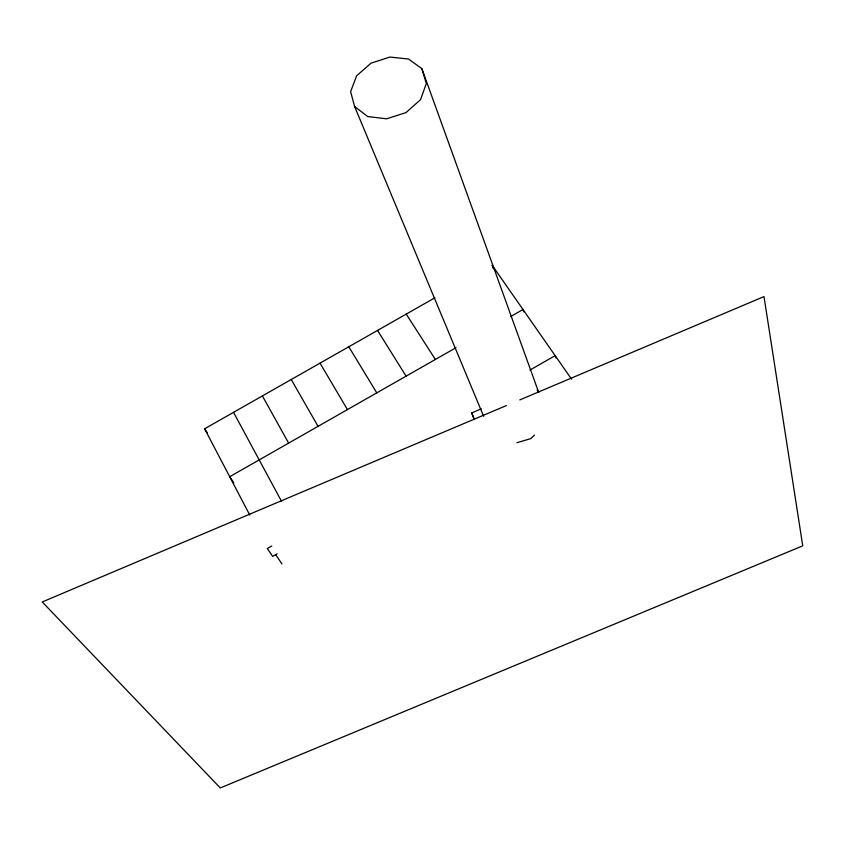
<?xml version="1.0" encoding="UTF-8"?>
<svg xmlns="http://www.w3.org/2000/svg" width="845" height="845" viewBox="0 0 845 845"><rect width="100%" height="100%" fill="white"/><g stroke="black" fill="none" stroke-linecap="round" stroke-linejoin="round"><path stroke-width="1.27" d="M534.484 435.09L530.787 438.618L516.886 442.706M271.794 545.986L267.305 548.563L272.65 556.38L277.107 553.824M456.046 347.675L229.703 476.717L233.811 482.801M510.655 316.548L522.992 309.513L523.805 311.847M529.973 370.047L555.165 355.65L555.936 357.942M249.771 515.059L204.617 428.785L434.89 297.799M474.108 418.962L471.668 412.994L481.301 408.79M506.398 405.568L42.25 601.967L220.281 787.952L802.75 545.838L763.996 296.584L519.77 399.917M538.709 392.397L421.856 68.646L408.484 59.013L389.904 57.048L370.997 63.185L356.643 75.786L350.622 91.63L354.625 106.554L483.657 416.321M354.625 106.554L367.755 116.557L386.577 118.818L405.97 112.617L420.546 99.636L426.334 83.497L421.856 68.646M571.569 379.183L492.117 265.245L493.406 268.794M275.66 554.647L281.945 563.89M537.114 389.915L538.571 392.069M204.617 428.785L207.395 432.936M406.223 314.108L435.376 359.463M377.525 330.437L406.096 376.152M348.795 346.777L376.786 392.862M320.023 363.139L347.443 409.593M291.229 379.521L318.058 426.345M262.394 395.925L288.641 443.118M233.526 412.349L281.586 501.412M471.668 412.994L474.478 419.574"/></g></svg>
